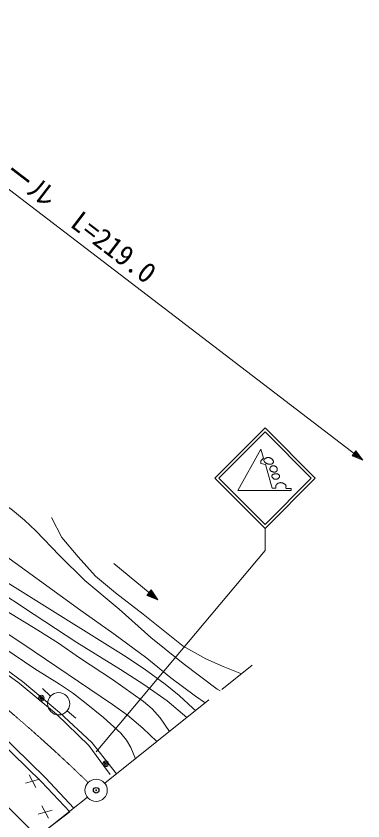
# Model space of a CAD drawing. Units: millimetres, scale not verified. Extents: x 40000 to 680000, y 20000 to 380000.
# Drawn here: x 313459 to 344634, y 240546 to 312945 of the extents above; entities that cross this region are included whole.
import ezdxf
from ezdxf.enums import TextEntityAlignment as Align

# ---------------------------------------------------------------- set-up
doc = ezdxf.new("R2010")
doc.units = ezdxf.units.MM
doc.header["$LTSCALE"] = 1000
doc.header["$PDMODE"] = 32
doc.header["$PDSIZE"] = 500
doc.linetypes.add('CHAIN', pattern=[18.5, 12, -1.5, 3.5, -1.5])
for name, color, linetype, lineweight in [('M-BGD', 7, 'Continuous', 13), ('M-BMK', 2, 'CHAIN', 13), ('M-BMK-SRVR', 3, 'Continuous', 13), ('M-STR-HTXT', 7, 'Continuous', 13), ('M-STR-STRC', 7, 'Continuous', 13)]:
    doc.layers.add(name, color=color, linetype=linetype, lineweight=lineweight)
doc.layers.add('M-OTRS', color=6, linetype='Continuous')
doc.styles.add('ＭＳ ゴシック', font='')
doc.styles.get('ＭＳ ゴシック').set_extended_font_data('MS Gothic')

msp = doc.modelspace()

# ---------------------------------------------------------------- linework, layer by layer
at = {"layer": 'M-BGD'}
for p, q in [((316633, 267829), (317565, 266048)), ((317565, 266048), (319029, 264312)), ((319029, 264312), (320583, 262575)), ((322236, 263688), (326185, 260438)), ((320583, 262575), (322402, 261061)), ((322402, 261061), (324888, 259147)), ((325615, 261323), (325209, 260826)), ((325209, 260826), (326185, 260438)), ((325608, 261251), (325278, 260847)), ((325278, 260847), (326093, 260514)), ((325601, 261179), (325347, 260868)), ((325347, 260868), (326000, 260591)), ((325594, 261107), (325416, 260889)), ((325416, 260889), (325907, 260667)), ((325587, 261035), (325485, 260911)), ((325485, 260911), (325814, 260743)), ((325579, 260963), (325554, 260932)), ((325554, 260932), (325690, 260845)), ((325690, 260845), (325579, 260963)), ((325814, 260743), (325587, 261035)), ((325907, 260667), (325594, 261107)), ((326000, 260591), (325601, 261179)), ((326093, 260514), (325608, 261251)), ((326185, 260438), (325615, 261323)), ((324888, 259147), (326840, 257588)), ((326840, 257588), (328482, 256252)), ((313732, 252924), (308584, 256708)), ((308770, 256902), (314020, 253091)), ((328482, 256252), (330524, 255139)), ((330524, 255139), (332088, 254427)), ((332088, 254427), (333712, 253781)), ((317092, 250141), (313732, 252924)), ((314020, 253091), (317371, 250289)), ((316553, 251776), (315825, 252465)), ((319989, 247326), (317092, 250141)), ((317371, 250289), (320275, 247600)), ((318048, 250444), (318817, 249801)), ((311095, 249304), (316096, 244409)), ((310756, 248934), (315739, 244057)), ((315739, 244057), (310756, 248934)), ((321314, 245533), (319989, 247326)), ((320275, 247600), (322479, 244766)), ((321910, 244727), (321314, 245533)), ((310438, 244071), (315391, 239129)), ((315549, 244306), (314317, 243953)), ((314627, 244694), (315240, 243565)), ((315739, 244057), (318279, 241362)), ((318279, 241362), (315739, 244057)), ((316096, 244409), (318643, 241707)), ((315763, 241907), (316376, 240778)), ((315391, 239129), (318279, 241362)), ((316686, 241519), (315454, 241167))]:
    msp.add_line(p, q, dxfattribs=at)
for points in [[(267616, 300817), (268951, 298815), (270366, 296890), (271519, 295500), (272789, 294141), (275146, 291783), (277686, 289399), (280724, 287186), (283848, 284776), (285906, 283116), (288312, 281317), (296117, 275434), (304267, 270060), (307883, 267647), (311489, 265118), (319290, 259463), (322247, 257389), (325219, 255171), (327376, 253427), (329580, 251774), (330460, 251171)], [(263474, 297444), (266366, 294597), (269306, 291845), (271838, 289534), (274461, 287298), (276063, 286095), (277475, 284913), (278903, 283736), (280514, 282547), (288346, 277019), (291771, 274656), (295148, 272192), (297227, 270573), (299504, 268936), (303301, 266646), (307259, 264138), (311258, 261628), (315093, 259100), (318910, 256607), (322837, 254170), (324940, 252824), (327049, 251343), (328797, 249836)], [(261809, 296775), (268752, 289925), (270045, 288667), (271511, 287391), (278945, 281477), (286648, 275866), (290217, 273506), (293926, 271186), (296473, 269680), (299176, 267959), (307238, 262683), (315404, 257696), (317268, 256521), (319148, 255211), (322125, 253270), (324920, 251296), (325677, 250614), (326399, 249814), (327236, 248584)], [(263624, 291403), (265958, 289326), (268422, 287275), (271642, 284741), (275090, 282161), (278361, 279722), (281823, 277269), (289890, 272032), (298112, 266874), (306181, 261653), (314068, 256461), (322128, 251030), (323463, 250048), (324852, 248898), (326120, 247688)], [(282860, 289612), (284138, 288338), (285544, 287091), (293088, 281054), (296346, 278750), (299583, 276585), (301644, 275348), (303791, 274181), (306420, 272793), (309088, 271267), (311101, 269955), (313137, 268496), (314224, 267611), (315237, 266652), (317358, 264418), (319648, 262173), (322709, 259591), (325561, 257052), (328486, 254700), (331533, 252391), (331795, 252243)], [(263029, 289535), (266156, 287049), (269382, 284613), (277053, 278942), (278885, 277686), (281094, 276305), (289421, 271341), (297425, 266119), (305406, 260841), (313282, 255481), (315153, 254214), (317370, 252845), (318536, 252069), (319610, 251236), (321316, 249851), (322882, 248435), (323385, 247804), (323768, 247164), (324181, 246132)], [(278862, 286417), (281611, 284160), (284321, 281805), (285845, 280503), (287425, 279293), (290597, 277188), (293667, 275016), (296202, 273054), (298744, 271217), (306721, 265692), (314815, 260632), (323113, 255450), (324972, 254220), (326861, 252844), (328105, 251834), (329352, 250687), (329582, 250467)]]:
    msp.add_lwpolyline(points, dxfattribs=at)
for centre, major_axis in [((317280, 251086), (0, -1004)), ((315732, 251592), (0, -251)), ((315732, 251592), (0, -151)), ((315732, 251592), (0, -50.2)), ((321515, 245682), (0, -251)), ((321515, 245682), (0, -151)), ((321515, 245682), (0, -50.2))]:
    msp.add_ellipse(centre, major_axis=major_axis, ratio=0.996704, dxfattribs=at)
at = {"layer": 'M-BMK'}
for p, q in [((321433, 243927), (335849, 255496)), ((319867, 242678), (301610, 228206))]:
    msp.add_line(p, q, dxfattribs=at)
msp.add_ellipse((215775, 135626), major_axis=(0, -150552), ratio=0.996704, start_param=2.374369, end_param=2.590536, dxfattribs=at)
at = {"layer": 'M-BMK-SRVR'}
for major_axis in [(0, -1004), (0, -40.1)]:
    msp.add_ellipse((320652, 243300), major_axis=major_axis, ratio=0.996704, dxfattribs=at)
at = {"layer": 'M-OTRS'}
msp.add_point((320652, 243300), dxfattribs=at)
at = {"layer": 'M-STR-HTXT'}
for p, q in [((256304, 340588), (344634, 272999)), ((343668, 273384), (344008, 273831)), ((343749, 273424), (343992, 273743)), ((343992, 273743), (344411, 273170)), ((344008, 273831), (344634, 272999)), ((344634, 272999), (343668, 273384)), ((344411, 273170), (343749, 273424)), ((343829, 273463), (343975, 273655)), ((344284, 273267), (343829, 273463)), ((343910, 273503), (343958, 273567)), ((344093, 273413), (343910, 273503)), ((343958, 273567), (344093, 273413)), ((343975, 273655), (344284, 273267))]:
    msp.add_line(p, q, dxfattribs=at)
at = {"layer": 'M-STR-STRC'}
for p, q in [((331332, 271382), (335834, 275898)), ((340336, 271382), (335834, 275898)), ((331686, 271382), (335834, 275544)), ((339982, 271382), (335834, 275544)), ((333398, 270267), (335472, 273981)), ((335472, 273981), (335703, 273170)), ((335703, 273170), (335458, 272938)), ((335735, 272971), (335737, 272992)), ((335736, 272950), (335735, 272971)), ((335739, 272931), (335736, 272950)), ((335737, 272992), (335741, 273015)), ((335741, 273015), (335748, 273037)), ((335748, 273037), (335758, 273058)), ((335758, 273058), (335770, 273078)), ((335770, 273078), (335784, 273097)), ((335784, 273097), (335800, 273113)), ((335800, 273113), (335819, 273127)), ((335819, 273127), (335854, 273148)), ((335854, 273148), (335890, 273168)), ((335890, 273168), (335925, 273186)), ((335925, 273186), (335961, 273202)), ((335961, 273202), (335997, 273216)), ((335997, 273216), (336033, 273227)), ((336033, 273227), (336069, 273235)), ((336069, 273235), (336106, 273239)), ((336106, 273239), (336143, 273239)), ((336143, 273239), (336180, 273235)), ((336180, 273235), (336215, 273228)), ((336215, 273228), (336250, 273217)), ((336250, 273217), (336284, 273204)), ((336284, 273204), (336317, 273189)), ((336317, 273189), (336349, 273171)), ((336349, 273171), (336380, 273150)), ((336380, 273150), (336411, 273128)), ((336411, 273128), (336440, 273103)), ((336440, 273103), (336469, 273076)), ((336469, 273076), (336497, 273047)), ((336497, 273047), (336514, 273028)), ((336514, 273028), (336530, 273009)), ((336530, 273009), (336545, 272990)), ((336545, 272990), (336559, 272970)), ((336559, 272970), (336571, 272950)), ((336571, 272950), (336581, 272929)), ((335458, 272938), (335458, 272685)), ((335458, 272685), (335877, 272620)), ((335761, 272887), (335755, 272896)), ((335767, 272879), (335761, 272887)), ((335774, 272869), (335767, 272879)), ((335781, 272859), (335774, 272869)), ((335789, 272849), (335781, 272859)), ((335797, 272837), (335789, 272849)), ((335815, 272813), (335797, 272837)), ((335833, 272793), (335815, 272813)), ((335851, 272775), (335833, 272793)), ((335869, 272760), (335851, 272775)), ((335888, 272746), (335869, 272760)), ((335877, 272620), (336483, 270484)), ((335906, 272735), (335888, 272746)), ((335925, 272725), (335906, 272735)), ((335944, 272716), (335925, 272725)), ((335964, 272708), (335944, 272716)), ((335985, 272699), (335964, 272708)), ((336030, 272682), (335985, 272699)), ((336078, 272666), (336030, 272682)), ((336128, 272651), (336078, 272666)), ((336179, 272639), (336128, 272651)), ((336230, 272630), (336179, 272639)), ((336282, 272625), (336230, 272630)), ((336264, 272219), (336263, 272208)), ((336266, 272229), (336264, 272219)), ((336268, 272240), (336266, 272229)), ((336271, 272250), (336268, 272240)), ((336273, 272260), (336271, 272250)), ((336279, 272276), (336273, 272260)), ((336285, 272292), (336279, 272276)), ((336332, 272626), (336282, 272625)), ((336291, 272308), (336285, 272292)), ((336299, 272323), (336291, 272308)), ((336307, 272337), (336299, 272323)), ((336316, 272352), (336307, 272337)), ((336326, 272365), (336316, 272352)), ((336336, 272378), (336326, 272365)), ((336382, 272633), (336332, 272626)), ((336347, 272391), (336336, 272378)), ((336359, 272402), (336347, 272391)), ((336377, 272418), (336359, 272402)), ((336397, 272433), (336377, 272418)), ((336430, 272648), (336382, 272633)), ((336417, 272446), (336397, 272433)), ((336439, 272457), (336417, 272446)), ((336476, 272671), (336430, 272648)), ((336462, 272467), (336439, 272457)), ((336486, 272475), (336462, 272467)), ((336494, 272683), (336476, 272671)), ((336510, 272482), (336486, 272475)), ((336512, 272697), (336494, 272683)), ((336534, 272487), (336510, 272482)), ((336529, 272713), (336512, 272697)), ((336545, 272729), (336529, 272713)), ((336559, 272490), (336534, 272487)), ((336559, 272747), (336545, 272729)), ((336571, 272765), (336559, 272747)), ((336584, 272492), (336559, 272490)), ((336582, 272785), (336571, 272765)), ((336581, 272929), (336589, 272908)), ((336590, 272804), (336582, 272785)), ((336610, 272491), (336584, 272492)), ((336589, 272908), (336595, 272887)), ((336595, 272824), (336590, 272804)), ((336595, 272887), (336598, 272866)), ((336598, 272844), (336595, 272824)), ((336598, 272866), (336598, 272844)), ((336636, 272489), (336610, 272491)), ((336662, 272485), (336636, 272489)), ((336688, 272479), (336662, 272485)), ((336713, 272472), (336688, 272479)), ((336737, 272462), (336713, 272472)), ((336761, 272451), (336737, 272462)), ((336784, 272438), (336761, 272451)), ((336805, 272423), (336784, 272438)), ((336826, 272406), (336805, 272423)), ((336845, 272388), (336826, 272406)), ((336862, 272369), (336845, 272388)), ((336878, 272349), (336862, 272369)), ((336893, 272327), (336878, 272349)), ((336905, 272304), (336893, 272327)), ((336916, 272281), (336905, 272304)), ((336925, 272257), (336916, 272281)), ((336931, 272232), (336925, 272257)), ((336936, 272206), (336931, 272232)), ((336263, 272208), (336263, 272198)), ((336263, 272198), (336263, 272188)), ((336263, 272188), (336264, 272178)), ((336264, 272178), (336265, 272168)), ((336265, 272168), (336268, 272158)), ((336268, 272158), (336285, 272115)), ((336285, 272115), (336309, 272077)), ((336309, 272077), (336340, 272042)), ((336340, 272042), (336377, 272012)), ((336377, 272012), (336418, 271985)), ((336418, 271985), (336463, 271964)), ((336448, 271571), (336450, 271587)), ((336448, 271555), (336448, 271571)), ((336449, 271540), (336448, 271555)), ((336451, 271525), (336449, 271540)), ((336450, 271587), (336453, 271603)), ((336456, 271508), (336451, 271525)), ((336453, 271603), (336457, 271618)), ((336463, 271491), (336456, 271508)), ((336457, 271618), (336463, 271633)), ((336463, 271964), (336510, 271946)), ((336463, 271633), (336470, 271646)), ((336470, 271646), (336479, 271659)), ((336479, 271659), (336489, 271670)), ((336489, 271670), (336517, 271692)), ((336510, 271946), (336560, 271933)), ((336517, 271692), (336547, 271711)), ((336547, 271711), (336579, 271727)), ((336560, 271933), (336610, 271925)), ((336579, 271727), (336612, 271740)), ((336610, 271925), (336661, 271922)), ((336612, 271740), (336647, 271750)), ((336647, 271750), (336683, 271757)), ((336661, 271922), (336687, 271923)), ((336683, 271757), (336720, 271762)), ((336687, 271923), (336712, 271924)), ((336712, 271924), (336736, 271928)), ((336720, 271762), (336758, 271765)), ((336736, 271928), (336760, 271932)), ((336758, 271765), (336797, 271766)), ((336760, 271932), (336783, 271939)), ((336783, 271939), (336804, 271948)), ((336797, 271766), (336835, 271765)), ((336804, 271948), (336825, 271958)), ((336825, 271958), (336844, 271971)), ((336835, 271765), (336859, 271763)), ((336844, 271971), (336861, 271986)), ((336859, 271763), (336883, 271762)), ((336861, 271986), (336877, 272004)), ((336877, 272004), (336888, 272019)), ((336883, 271762), (336906, 271760)), ((336888, 272019), (336899, 272035)), ((336899, 272035), (336908, 272052)), ((336906, 271760), (336929, 271757)), ((336908, 272052), (336916, 272069)), ((336916, 272069), (336923, 272087)), ((336923, 272087), (336928, 272105)), ((336928, 272105), (336933, 272123)), ((336929, 271757), (336951, 271753)), ((336933, 272123), (336936, 272142)), ((336938, 272180), (336936, 272206)), ((336936, 272142), (336937, 272161)), ((336937, 272161), (336938, 272180)), ((336951, 271753), (336973, 271748)), ((336973, 271748), (336994, 271741)), ((336994, 271741), (337014, 271732)), ((337014, 271732), (337034, 271722)), ((337034, 271722), (337053, 271710)), ((337053, 271710), (337068, 271698)), ((337068, 271698), (337082, 271684)), ((337082, 271684), (337096, 271669)), ((337096, 271669), (337108, 271654)), ((337108, 271654), (337118, 271637)), ((337118, 271637), (337128, 271620)), ((337128, 271620), (337135, 271602)), ((337139, 271501), (337134, 271487)), ((337135, 271602), (337141, 271583)), ((337143, 271516), (337139, 271501)), ((337141, 271583), (337144, 271565)), ((337145, 271531), (337143, 271516)), ((337144, 271565), (337146, 271546)), ((337146, 271546), (337145, 271531)), ((331332, 271382), (335834, 266865)), ((331686, 271382), (335834, 267219)), ((335834, 267219), (339982, 271382)), ((335834, 266865), (340336, 271382)), ((336472, 271476), (336463, 271491)), ((336482, 271461), (336472, 271476)), ((336494, 271447), (336482, 271461)), ((336508, 271433), (336494, 271447)), ((336522, 271418), (336508, 271433)), ((336538, 271403), (336522, 271418)), ((336555, 271387), (336538, 271403)), ((336572, 271370), (336555, 271387)), ((336595, 271349), (336572, 271370)), ((336617, 271331), (336595, 271349)), ((336640, 271315), (336617, 271331)), ((336662, 271303), (336640, 271315)), ((336684, 271293), (336662, 271303)), ((336707, 271285), (336684, 271293)), ((336730, 271280), (336707, 271285)), ((336753, 271276), (336730, 271280)), ((336776, 271275), (336753, 271276)), ((336799, 271275), (336776, 271275)), ((336830, 271277), (336799, 271275)), ((336860, 271282), (336830, 271277)), ((336844, 270768), (336857, 270786)), ((336857, 270786), (336871, 270803)), ((336891, 271289), (336860, 271282)), ((336871, 270803), (336886, 270820)), ((336886, 270820), (336901, 270836)), ((336922, 271299), (336891, 271289)), ((336901, 270836), (336916, 270852)), ((336916, 270852), (336933, 270866)), ((336952, 271311), (336922, 271299)), ((336933, 270866), (336961, 270888)), ((336981, 271325), (336952, 271311)), ((336961, 270888), (336992, 270907)), ((337009, 271342), (336981, 271325)), ((336992, 270907), (337024, 270924)), ((337035, 271361), (337009, 271342)), ((337024, 270924), (337058, 270939)), ((337060, 271382), (337035, 271361)), ((337058, 270939), (337093, 270951)), ((337083, 271406), (337060, 271382)), ((337094, 271418), (337083, 271406)), ((337093, 270951), (337128, 270960)), ((337103, 271431), (337094, 271418)), ((337113, 271444), (337103, 271431)), ((337121, 271458), (337113, 271444)), ((337128, 271472), (337121, 271458)), ((337134, 271487), (337128, 271472)), ((337128, 270960), (337164, 270967)), ((337164, 270967), (337201, 270972)), ((337201, 270972), (337237, 270974)), ((337237, 270974), (337274, 270973)), ((337274, 270973), (337309, 270970)), ((337309, 270970), (337343, 270965)), ((337343, 270965), (337377, 270957)), ((337377, 270957), (337411, 270947)), ((337411, 270947), (337444, 270934)), ((337444, 270934), (337477, 270920)), ((337477, 270920), (337509, 270904)), ((337509, 270904), (337540, 270886)), ((337540, 270886), (337571, 270866)), ((337571, 270866), (337602, 270845)), ((337602, 270845), (337618, 270834)), ((337618, 270834), (337633, 270822)), ((337633, 270822), (337647, 270810)), ((337647, 270810), (337661, 270797)), ((337661, 270797), (337674, 270784)), ((337674, 270784), (337686, 270770)), ((337686, 270770), (337696, 270756)), ((338172, 270267), (333398, 270267)), ((336483, 270484), (336793, 270484)), ((336793, 270694), (336806, 270713)), ((336793, 270484), (336793, 270694)), ((336806, 270713), (336818, 270731)), ((336818, 270731), (336831, 270750)), ((336831, 270750), (336844, 270768)), ((337696, 270756), (337705, 270741)), ((337705, 270741), (337713, 270726)), ((337711, 270522), (337710, 270512)), ((337710, 270462), (338172, 270462)), ((337712, 270542), (337711, 270532)), ((337711, 270532), (337711, 270522)), ((337713, 270563), (337712, 270552)), ((337712, 270552), (337712, 270542)), ((337713, 270726), (337718, 270710)), ((337715, 270578), (337713, 270563)), ((337717, 270593), (337715, 270578)), ((337719, 270608), (337717, 270593)), ((337718, 270710), (337721, 270696)), ((337721, 270623), (337719, 270608)), ((337721, 270696), (337723, 270682)), ((337722, 270638), (337721, 270623)), ((337723, 270653), (337722, 270638)), ((337723, 270682), (337723, 270668)), ((337723, 270668), (337723, 270653)), ((338172, 270462), (338172, 270267)), ((335834, 266865), (335834, 264858)), ((335834, 264858), (320668, 246746))]:
    msp.add_line(p, q, dxfattribs=at)

# ---------------------------------------------------------------- texts
at = {"layer": 'M-STR-HTXT', "style": 'ＭＳ ゴシック'}
msp.add_text('ガ－ドレール\u3000L=219.0', height=1833, rotation=322.609, dxfattribs=at).set_placement((303978, 304271), align=Align.BOTTOM_LEFT)

doc.saveas('drawing.dxf')
